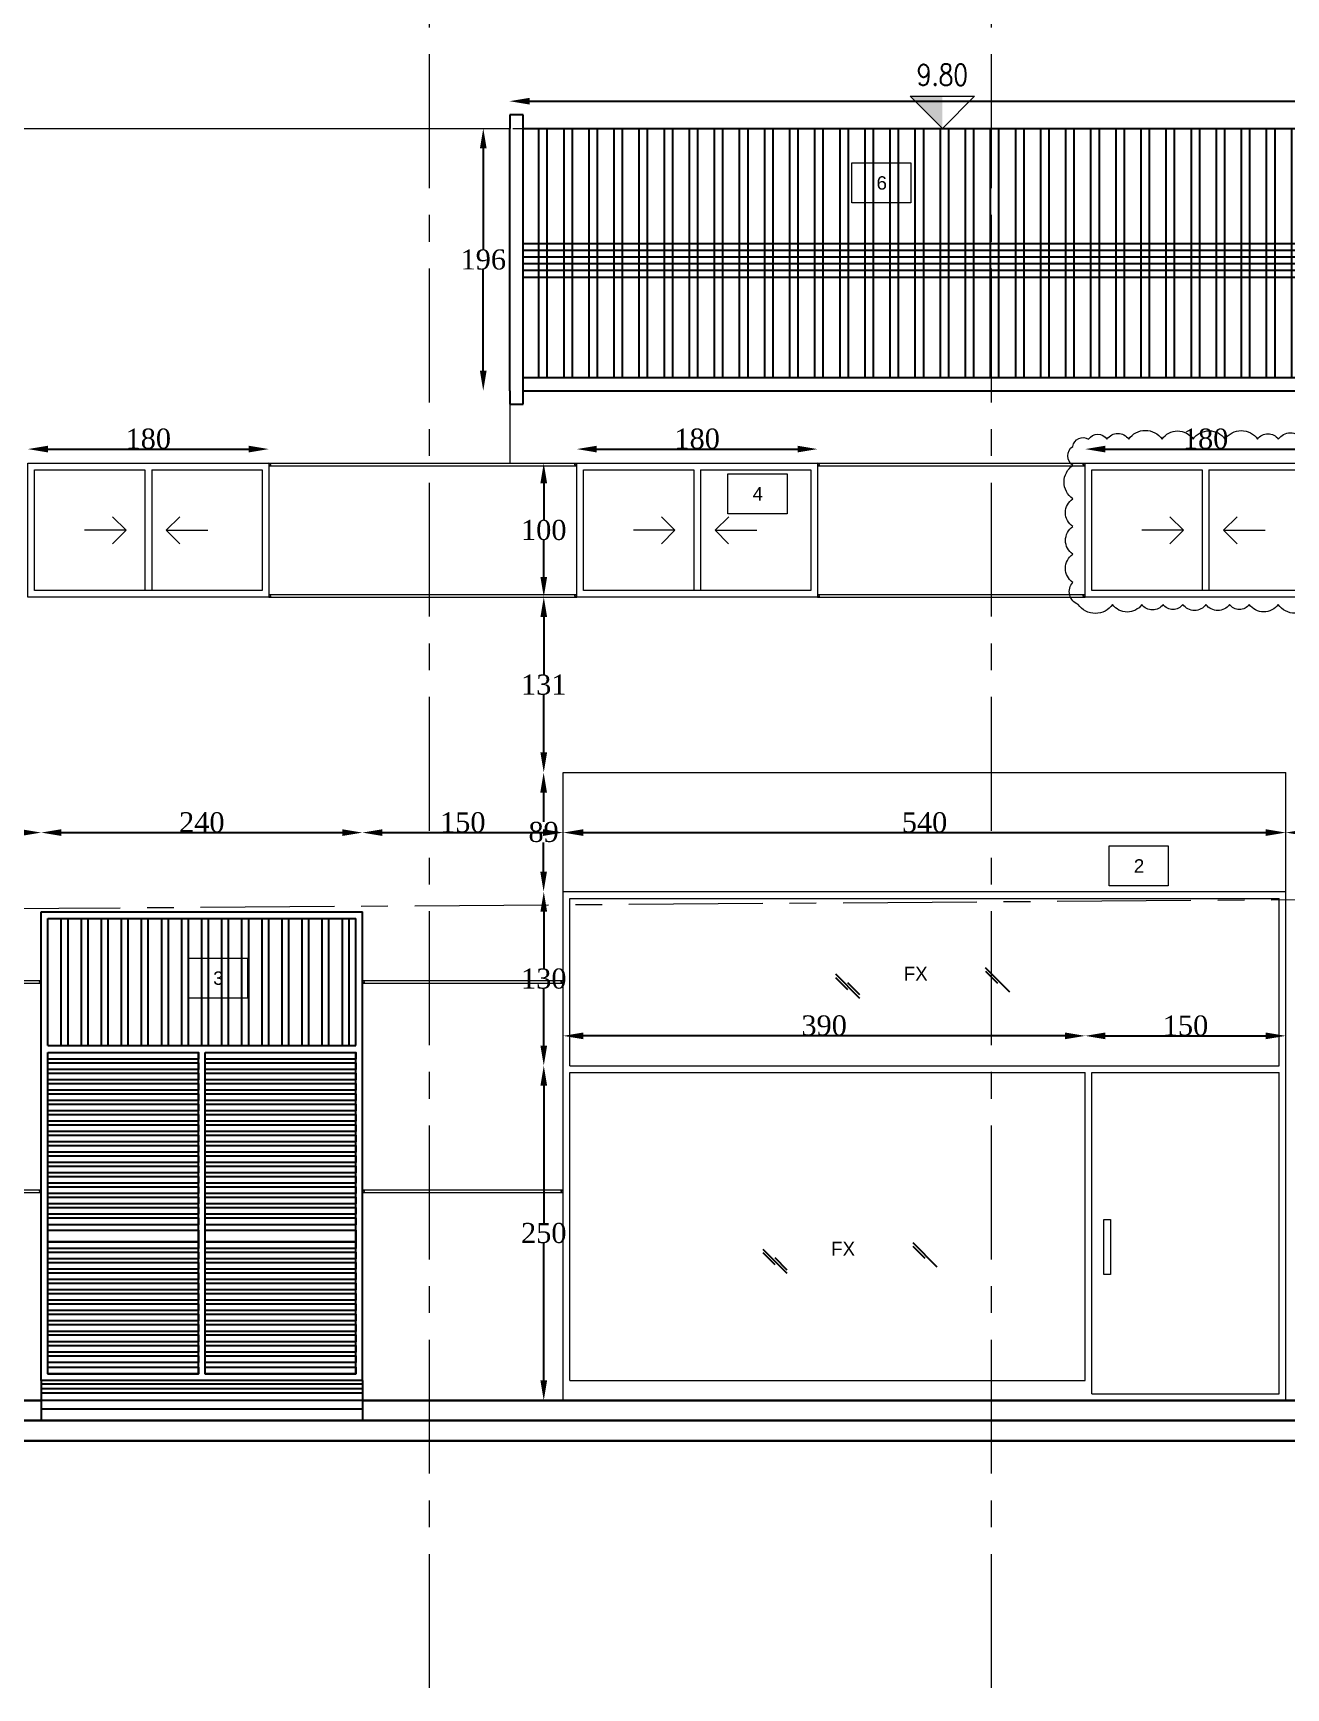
# Model space of a CAD drawing. Header units: millimetres. Extents: x -9083 to 924194, y -232449 to 321637.
# Drawn here: x 7970 to 17331, y 97819 to 110177 of the extents above; entities that cross this region are included whole.
import ezdxf
from ezdxf.enums import TextEntityAlignment as Align

# ---------------------------------------------------------------- set-up
doc = ezdxf.new("R2010")
doc.units = ezdxf.units.MM
doc.header["$LTSCALE"] = 400
doc.header["$MEASUREMENT"] = 0
doc.header["$PDMODE"] = 3
doc.linetypes.add('CENTER', pattern=[2, 1.25, -0.25, 0.25, -0.25])
doc.linetypes.add('CENTERX2', pattern=[4, 2.5, -0.5, 0.5, -0.5])
doc.layers.get('0').update_dxf_attribs({"lineweight": 0, "true_color": 0xff1414})
doc.layers.get('Defpoints').update_dxf_attribs({"color": 8, "lineweight": 5})
doc.layers.add('AXIES', color=7, linetype='CENTER', lineweight=0, true_color=0x949596)
for name, color, linetype in [('DOORS', 1, 'Continuous'), ('ELE', 2, 'Continuous'), ('HACH', 8, 'Continuous')]:
    doc.layers.add(name, color=color, linetype=linetype)
for name, color, linetype, lineweight in [('ELEVATION 00', 7, 'Continuous', 30), ('ELEVATION 01', 4, 'Continuous', 25), ('ELEVATION 02', 3, 'Continuous', 18), ('ELEVATION WINDOW', 5, 'Continuous', 5), ('LEVEL SYMBOL', 8, 'Continuous', 5), ('REVC', 210, 'Continuous', 0), ('ROOMS DIMENSION', 3, 'Continuous', 5), ('TAG ELEVATIONS DETAIL', 8, 'Continuous', 9)]:
    doc.layers.add(name, color=color, linetype=linetype, lineweight=lineweight)
doc.styles.add('ROMAN', font='times.ttf')
doc.styles.add('ROMANS-TITLE', font='ROMANS.shx', dxfattribs={"width": 0.8})
doc.styles.get("Standard").update_dxf_attribs({"font": 'GOTHIC.TTF', "height": 220})
doc.styles.add('WA-GV03-ELEV & SEC.-TYPE A$0$BOLD', font='romantic.ttf')
doc.styles.add('WA-GV03-ELEV & SEC.-TYPE A$0$Standard', font='arial.ttf')
doc.dimstyles.new('ELEV DIM', dxfattribs={"dimtxt": 150, "dimasz": 150, "dimexe": 0.06, "dimexo": 0.06, "dimgap": 0.03, "dimtad": 1, "dimtih": 1, "dimtoh": 1, "dimdec": 0, "dimlfac": 0.1, "dimzin": 13, "dimdsep": 46, "dimtxsty": 'ROMAN', "dimcen": 0.09, "dimdle": 0.06, "dimse1": 1, "dimse2": 1, "dimclrd": 256, "dimclre": 256, "dimclrt": 3, "dimadec": 0, "dimazin": 0, "dimtfac": 1, "dimtdec": 0, "dimtix": 1, "dimtmove": 2, "dimatfit": 3, "dimfxl": 0.06, "dimtolj": 1, "dimtzin": 0, "dimarcsym": 0})

# ---------------------------------------------------------------- blocks, each defined once
blk = doc.blocks.new('rffghffr')
at = {"layer": 'AXIES', "linetype": 'CENTERX2'}
for p, q in [((6085684.3, 695783), (6085684.3, 714330.6)), ((6089882.5, 695783), (6089882.5, 714330.6))]:
    blk.add_line(p, q, dxfattribs=at)
blk = doc.blocks.new('*D319')
at = {"layer": 'Defpoints', "color": 0, "transparency": 16777216}
for p in [(9731, 107070), (7931, 106956), (9731, 106956)]:
    blk.add_point(p, dxfattribs=at)
at = {"layer": 'ROOMS DIMENSION', "lineweight": -2, "transparency": 16777216}
blk.add_line((8081, 107070), (9581, 107070), dxfattribs=at)
at = {"layer": 'ROOMS DIMENSION', "transparency": 16777216}
for points in [[(8081, 107095), (8081, 107045), (7931, 107070)], [(9581, 107095), (9581, 107045), (9731, 107070)]]:
    blk.add_solid(points, dxfattribs=at)
at = {"layer": 'ROOMS DIMENSION', "color": 3, "transparency": 16777216, "insert": (8831, 107147), "char_height": 150, "attachment_point": 5, "style": 'ROMAN'}
blk.add_mtext('\\A1;180', dxfattribs=at)
blk = doc.blocks.new('*D320')
at = {"layer": 'Defpoints', "color": 0, "transparency": 16777216}
for p in [(13832, 107070), (12032, 106956), (13832, 106956)]:
    blk.add_point(p, dxfattribs=at)
at = {"layer": 'ROOMS DIMENSION', "lineweight": -2, "transparency": 16777216}
blk.add_line((12182, 107070), (13682, 107070), dxfattribs=at)
at = {"layer": 'ROOMS DIMENSION', "transparency": 16777216}
for points in [[(12182, 107095), (12182, 107045), (12032, 107070)], [(13682, 107095), (13682, 107045), (13832, 107070)]]:
    blk.add_solid(points, dxfattribs=at)
at = {"layer": 'ROOMS DIMENSION', "color": 3, "transparency": 16777216, "insert": (12932, 107147), "char_height": 150, "attachment_point": 5, "style": 'ROMAN'}
blk.add_mtext('\\A1;180', dxfattribs=at)
blk = doc.blocks.new('*D321')
at = {"layer": 'Defpoints', "color": 0, "transparency": 16777216}
for p in [(17631, 107070), (15831, 106956), (17631, 106956)]:
    blk.add_point(p, dxfattribs=at)
at = {"layer": 'ROOMS DIMENSION', "lineweight": -2, "transparency": 16777216}
blk.add_line((15981, 107070), (17481, 107070), dxfattribs=at)
at = {"layer": 'ROOMS DIMENSION', "transparency": 16777216}
for points in [[(15981, 107095), (15981, 107045), (15831, 107070)], [(17481, 107095), (17481, 107045), (17631, 107070)]]:
    blk.add_solid(points, dxfattribs=at)
at = {"layer": 'ROOMS DIMENSION', "color": 3, "transparency": 16777216, "insert": (16731, 107147), "char_height": 150, "attachment_point": 5, "style": 'ROMAN'}
blk.add_mtext('\\A1;180', dxfattribs=at)
blk = doc.blocks.new('*D328')
at = {"layer": 'Defpoints', "color": 0, "transparency": 16777216}
for p in [(8031, 104206), (6231, 103926), (8031, 103926)]:
    blk.add_point(p, dxfattribs=at)
at = {"layer": 'ROOMS DIMENSION', "lineweight": -2, "transparency": 16777216}
blk.add_line((6381, 104206), (7881, 104206), dxfattribs=at)
at = {"layer": 'ROOMS DIMENSION', "transparency": 16777216}
for points in [[(6381, 104231), (6381, 104181), (6231, 104206)], [(7881, 104231), (7881, 104181), (8031, 104206)]]:
    blk.add_solid(points, dxfattribs=at)
at = {"layer": 'ROOMS DIMENSION', "color": 3, "transparency": 16777216, "insert": (7131, 104282), "char_height": 150, "attachment_point": 5, "style": 'ROMAN'}
blk.add_mtext('\\A1;180', dxfattribs=at)
blk = doc.blocks.new('*D329')
at = {"layer": 'Defpoints', "color": 0, "transparency": 16777216}
for p in [(10431, 104206), (8031, 103926), (10431, 103926)]:
    blk.add_point(p, dxfattribs=at)
at = {"layer": 'ROOMS DIMENSION', "lineweight": -2, "transparency": 16777216}
blk.add_line((8181, 104206), (10281, 104206), dxfattribs=at)
at = {"layer": 'ROOMS DIMENSION', "transparency": 16777216}
for points in [[(8181, 104231), (8181, 104181), (8031, 104206)], [(10281, 104231), (10281, 104181), (10431, 104206)]]:
    blk.add_solid(points, dxfattribs=at)
at = {"layer": 'ROOMS DIMENSION', "color": 3, "transparency": 16777216, "insert": (9231, 104282), "char_height": 150, "attachment_point": 5, "style": 'ROMAN'}
blk.add_mtext('\\A1;240', dxfattribs=at)
blk = doc.blocks.new('*D333')
at = {"layer": 'Defpoints', "color": 0, "transparency": 16777216}
for p in [(11931, 104206), (10431, 103926), (11931, 103765, 0)]:
    blk.add_point(p, dxfattribs=at)
at = {"layer": 'ROOMS DIMENSION', "lineweight": -2, "transparency": 16777216}
blk.add_line((10581, 104206), (11781, 104206), dxfattribs=at)
at = {"layer": 'ROOMS DIMENSION', "transparency": 16777216}
for points in [[(10581, 104231), (10581, 104181), (10431, 104206)], [(11781, 104231), (11781, 104181), (11931, 104206)]]:
    blk.add_solid(points, dxfattribs=at)
at = {"layer": 'ROOMS DIMENSION', "color": 3, "transparency": 16777216, "insert": (11181, 104282), "char_height": 150, "attachment_point": 5, "style": 'ROMAN'}
blk.add_mtext('\\A1;150', dxfattribs=at)
blk = doc.blocks.new('*D334')
at = {"layer": 'Defpoints', "color": 0, "transparency": 16777216}
for p in [(17331, 104206), (11931, 103765, 0), (17331, 103765, 0)]:
    blk.add_point(p, dxfattribs=at)
at = {"layer": 'ROOMS DIMENSION', "lineweight": -2, "transparency": 16777216}
blk.add_line((12081, 104206), (17181, 104206), dxfattribs=at)
at = {"layer": 'ROOMS DIMENSION', "transparency": 16777216}
for points in [[(12081, 104231), (12081, 104181), (11931, 104206)], [(17181, 104231), (17181, 104181), (17331, 104206)]]:
    blk.add_solid(points, dxfattribs=at)
at = {"layer": 'ROOMS DIMENSION', "color": 3, "transparency": 16777216, "insert": (14631, 104282), "char_height": 150, "attachment_point": 5, "style": 'ROMAN'}
blk.add_mtext('\\A1;540', dxfattribs=at)
blk = doc.blocks.new('*D335')
at = {"layer": 'Defpoints', "color": 0, "transparency": 16777216}
for p in [(18131, 104206), (17331, 103765, 0), (18131, 103765)]:
    blk.add_point(p, dxfattribs=at)
at = {"layer": 'ROOMS DIMENSION', "lineweight": -2, "transparency": 16777216}
blk.add_line((17481, 104206), (17981, 104206), dxfattribs=at)
at = {"layer": 'ROOMS DIMENSION', "transparency": 16777216}
for points in [[(17481, 104231), (17481, 104181), (17331, 104206)], [(17981, 104231), (17981, 104181), (18131, 104206)]]:
    blk.add_solid(points, dxfattribs=at)
at = {"layer": 'ROOMS DIMENSION', "color": 3, "transparency": 16777216, "insert": (17731, 104282), "char_height": 150, "attachment_point": 5, "style": 'ROMAN'}
blk.add_mtext('\\A1;80', dxfattribs=at)
blk = doc.blocks.new('*D348')
at = {"layer": 'Defpoints', "color": 0, "transparency": 16777216}
for p in [(17331, 102688), (15831, 102415), (17331, 102415)]:
    blk.add_point(p, dxfattribs=at)
at = {"layer": 'ROOMS DIMENSION', "lineweight": -2, "transparency": 16777216}
blk.add_line((15981, 102688), (17181, 102688), dxfattribs=at)
at = {"layer": 'ROOMS DIMENSION', "transparency": 16777216}
for points in [[(15981, 102713), (15981, 102663), (15831, 102688)], [(17181, 102713), (17181, 102663), (17331, 102688)]]:
    blk.add_solid(points, dxfattribs=at)
at = {"layer": 'ROOMS DIMENSION', "color": 3, "transparency": 16777216, "insert": (16581, 102764), "char_height": 150, "attachment_point": 5, "style": 'ROMAN'}
blk.add_mtext('\\A1;150', dxfattribs=at)
blk = doc.blocks.new('*D349')
at = {"layer": 'Defpoints', "color": 0, "transparency": 16777216}
for p in [(11931, 102688), (11931, 102415), (15831, 102415)]:
    blk.add_point(p, dxfattribs=at)
at = {"layer": 'ROOMS DIMENSION', "lineweight": -2, "transparency": 16777216}
blk.add_line((15681, 102688), (12081, 102688), dxfattribs=at)
at = {"layer": 'ROOMS DIMENSION', "transparency": 16777216}
for points in [[(12081, 102713), (12081, 102663), (11931, 102688)], [(15681, 102713), (15681, 102663), (15831, 102688)]]:
    blk.add_solid(points, dxfattribs=at)
at = {"layer": 'ROOMS DIMENSION', "color": 3, "transparency": 16777216, "insert": (13881, 102765), "char_height": 150, "attachment_point": 5, "style": 'ROMAN'}
blk.add_mtext('\\A1;390', dxfattribs=at)
blk = doc.blocks.new('*D350')
at = {"layer": 'Defpoints', "color": 0, "transparency": 16777216}
for p in [(11786, 102465), (11981, 102465), (11931, 99965)]:
    blk.add_point(p, dxfattribs=at)
at = {"layer": 'ROOMS DIMENSION', "lineweight": -2, "transparency": 16777216}
for p, q in [((11786, 102315), (11786, 101291)), ((11786, 100115), (11786, 101139))]:
    blk.add_line(p, q, dxfattribs=at)
at = {"layer": 'ROOMS DIMENSION', "transparency": 16777216}
for points in [[(11761, 102315), (11811, 102315), (11786, 102465)], [(11761, 100115), (11811, 100115), (11786, 99965)]]:
    blk.add_solid(points, dxfattribs=at)
at = {"layer": 'ROOMS DIMENSION', "color": 3, "transparency": 16777216, "insert": (11786, 101215), "char_height": 150, "attachment_point": 5, "style": 'ROMAN'}
blk.add_mtext('\\A1;250', dxfattribs=at)
blk = doc.blocks.new('*D330')
at = {"layer": 'Defpoints', "color": 0, "transparency": 16777216}
for p in [(11785, 104655), (11981, 104655), (11981, 103765, 0)]:
    blk.add_point(p, dxfattribs=at)
at = {"layer": 'ROOMS DIMENSION', "lineweight": -2, "transparency": 16777216}
for p, q in [((11785, 104505), (11785, 104287)), ((11785, 103915), (11785, 104133))]:
    blk.add_line(p, q, dxfattribs=at)
at = {"layer": 'ROOMS DIMENSION', "transparency": 16777216}
for points in [[(11760, 104505), (11810, 104505), (11785, 104655)], [(11760, 103915), (11810, 103915), (11785, 103765)]]:
    blk.add_solid(points, dxfattribs=at)
at = {"layer": 'ROOMS DIMENSION', "color": 3, "transparency": 16777216, "insert": (11785, 104210), "char_height": 150, "attachment_point": 5, "style": 'ROMAN'}
blk.add_mtext('\\A1;89', dxfattribs=at)
blk = doc.blocks.new('*D351')
at = {"layer": 'Defpoints', "color": 0, "transparency": 16777216}
for p in [(11786, 103765), (11981, 103765, 0), (11981, 102465)]:
    blk.add_point(p, dxfattribs=at)
at = {"layer": 'ROOMS DIMENSION', "lineweight": -2, "transparency": 16777216}
for p, q in [((11786, 103615), (11786, 103191)), ((11786, 102615), (11786, 103039))]:
    blk.add_line(p, q, dxfattribs=at)
at = {"layer": 'ROOMS DIMENSION', "transparency": 16777216}
for points in [[(11761, 103615), (11811, 103615), (11786, 103765)], [(11761, 102615), (11811, 102615), (11786, 102465)]]:
    blk.add_solid(points, dxfattribs=at)
at = {"layer": 'ROOMS DIMENSION', "color": 3, "transparency": 16777216, "insert": (11786, 103115), "char_height": 150, "attachment_point": 5, "style": 'ROMAN'}
blk.add_mtext('\\A1;130', dxfattribs=at)
blk = doc.blocks.new('*D301')
at = {"layer": 'Defpoints', "color": 0, "transparency": 16777216}
for p in [(11981, 104655), (32803, 104655), (32998, 103765)]:
    blk.add_point(p, dxfattribs=at)
at = {"layer": 'ROOMS DIMENSION', "lineweight": -2, "transparency": 16777216}
for p, q in [((32803, 104505), (32803, 104287)), ((32803, 103915), (32803, 104133))]:
    blk.add_line(p, q, dxfattribs=at)
at = {"layer": 'ROOMS DIMENSION', "transparency": 16777216}
for points in [[(32778, 104505), (32828, 104505), (32803, 104655)], [(32778, 103915), (32828, 103915), (32803, 103765)]]:
    blk.add_solid(points, dxfattribs=at)
at = {"layer": 'ROOMS DIMENSION', "color": 3, "transparency": 16777216, "insert": (32803, 104210), "char_height": 150, "attachment_point": 5, "style": 'ROMAN'}
blk.add_mtext('\\A1;89', dxfattribs=at)
blk = doc.blocks.new('*D305')
at = {"layer": 'Defpoints', "color": 0, "transparency": 16777216}
for p in [(11881, 106965), (3384, 105965), (11786, 105965)]:
    blk.add_point(p, dxfattribs=at)
at = {"layer": 'ROOMS DIMENSION', "lineweight": -2, "transparency": 16777216}
for p, q in [((11786, 106815), (11786, 106541)), ((11786, 106115), (11786, 106389))]:
    blk.add_line(p, q, dxfattribs=at)
at = {"layer": 'ROOMS DIMENSION', "transparency": 16777216}
for points in [[(11761, 106815), (11811, 106815), (11786, 106965)], [(11761, 106115), (11811, 106115), (11786, 105965)]]:
    blk.add_solid(points, dxfattribs=at)
at = {"layer": 'ROOMS DIMENSION', "color": 3, "transparency": 16777216, "insert": (11786, 106465), "char_height": 150, "attachment_point": 5, "style": 'ROMAN'}
blk.add_mtext('\\A1;100', dxfattribs=at)
blk = doc.blocks.new('*D306')
at = {"layer": 'Defpoints', "color": 0, "transparency": 16777216}
for p in [(11881, 105965), (11786, 104655), (11931, 104655)]:
    blk.add_point(p, dxfattribs=at)
at = {"layer": 'ROOMS DIMENSION', "lineweight": -2, "transparency": 16777216}
for p, q in [((11786, 105815), (11786, 105386)), ((11786, 104805), (11786, 105234))]:
    blk.add_line(p, q, dxfattribs=at)
at = {"layer": 'ROOMS DIMENSION', "transparency": 16777216}
for points in [[(11761, 105815), (11811, 105815), (11786, 105965)], [(11761, 104805), (11811, 104805), (11786, 104655)]]:
    blk.add_solid(points, dxfattribs=at)
at = {"layer": 'ROOMS DIMENSION', "color": 3, "transparency": 16777216, "insert": (11786, 105310), "char_height": 150, "attachment_point": 5, "style": 'ROMAN'}
blk.add_mtext('\\A1;131', dxfattribs=at)
blk = doc.blocks.new('*D307')
at = {"layer": 'Defpoints', "color": 0, "transparency": 16777216}
for p in [(33698, 106965), (3384, 105965), (33603, 105965)]:
    blk.add_point(p, dxfattribs=at)
at = {"layer": 'ROOMS DIMENSION', "lineweight": -2, "transparency": 16777216}
for p, q in [((33603, 106815), (33603, 106541)), ((33603, 106115), (33603, 106389))]:
    blk.add_line(p, q, dxfattribs=at)
at = {"layer": 'ROOMS DIMENSION', "transparency": 16777216}
for points in [[(33578, 106815), (33628, 106815), (33603, 106965)], [(33578, 106115), (33628, 106115), (33603, 105965)]]:
    blk.add_solid(points, dxfattribs=at)
at = {"layer": 'ROOMS DIMENSION', "color": 3, "transparency": 16777216, "insert": (33603, 106465), "char_height": 150, "attachment_point": 5, "style": 'ROMAN'}
blk.add_mtext('\\A1;100', dxfattribs=at)
blk = doc.blocks.new('WA-GV03-ELEV & SEC.-TYPE A$0$RCSS TG')
blk.add_lwpolyline([(28718, -28969), (29160, -28969), (29160, -29267), (28718, -29267)], close=True)
at = {"style": 'WA-GV03-ELEV & SEC.-TYPE A$0$BOLD'}
blk.add_attdef('CH', text='', height=80, dxfattribs=at).set_placement((28932, -29118), align=Align.MIDDLE)
blk = doc.blocks.new('*D300')
at = {"layer": 'Defpoints', "color": 0, "transparency": 16777216}
for p in [(51381, 109668), (11531, 108915), (51381, 108915)]:
    blk.add_point(p, dxfattribs=at)
at = {"layer": 'ROOMS DIMENSION', "lineweight": -2, "transparency": 16777216}
blk.add_line((11681, 109668), (51231, 109668), dxfattribs=at)
at = {"layer": 'ROOMS DIMENSION', "transparency": 16777216}
for points in [[(11681, 109693), (11681, 109643), (11531, 109668)], [(51231, 109693), (51231, 109643), (51381, 109668)]]:
    blk.add_solid(points, dxfattribs=at)
at = {"layer": 'ROOMS DIMENSION', "color": 3, "transparency": 16777216, "insert": (31456, 109744), "char_height": 150, "attachment_point": 5, "style": 'ROMAN'}
blk.add_mtext('\\A1;3985', dxfattribs=at)
blk = doc.blocks.new('*D331')
at = {"layer": 'Defpoints', "color": 0, "transparency": 16777216}
for p in [(2481, 109465), (11334, 109465), (11631, 107505)]:
    blk.add_point(p, dxfattribs=at)
at = {"layer": 'ROOMS DIMENSION', "lineweight": -2, "transparency": 16777216}
for p, q in [((11334, 109315), (11334, 108562)), ((11334, 107655), (11334, 108408))]:
    blk.add_line(p, q, dxfattribs=at)
at = {"layer": 'ROOMS DIMENSION', "transparency": 16777216}
for points in [[(11309, 109315), (11359, 109315), (11334, 109465)], [(11309, 107655), (11359, 107655), (11334, 107505)]]:
    blk.add_solid(points, dxfattribs=at)
at = {"layer": 'ROOMS DIMENSION', "color": 3, "transparency": 16777216, "insert": (11334, 108485), "char_height": 150, "attachment_point": 5, "style": 'ROMAN'}
blk.add_mtext('\\A1;196', dxfattribs=at)
blk = doc.blocks.new('A-LVL_EL-SEC')
at = {"layer": 'LEVEL SYMBOL', "color": 5, "ltscale": 800}
blk.add_line((-150, 0), (150, 0), dxfattribs=at)
at = {"layer": 'LEVEL SYMBOL'}
blk.add_lwpolyline([(-300, 300), (0, 0), (300, 300), (-300, 300)], dxfattribs=at)
blk.add_solid([(0, 300), (300, 300), (0, 0)], dxfattribs=at)
at = {"layer": 'LEVEL SYMBOL', "color": 1, "ltscale": 800, "style": 'ROMANS-TITLE', "width": 0.8}
blk.add_attdef('FLOOR-LEVEL', text='', height=200, dxfattribs=at).set_placement((0, 580), align=Align.MIDDLE)

msp = doc.modelspace()

# ---------------------------------------------------------------- hatches: boundary and pattern name
at = {"layer": 'ELEVATION 01'}
h = msp.add_hatch(dxfattribs=at)
h.set_pattern_fill('ANSI32', color=256, scale=500, angle=45, style=0)
h.set_pattern_definition([(90, (2187.09, -850.14), (-187.5, 0), []), (90, (2249.59, -787.64), (-187.5, 0), [])])
h.paths.add_polyline_path([(11631.24898, 109465.00308), (11631.24898, 108605.00308), (51281.26178, 108605.00308), (51281.26178, 109465.00308)])
h.paths.add_polyline_path([(51281.26178, 107605.00308), (51281.26178, 108355.00308), (11631.24898, 108355.00308), (11631.24898, 107605.00308)])
h.paths.add_polyline_path([(51281.26178, 108405.00308), (51281.26178, 108455.00308), (11631.24898, 108455.00308), (11631.24898, 108405.00308)])
h.paths.add_polyline_path([(11631.24898, 108405.00308), (11631.24898, 108355.00308), (51281.26178, 108355.00308), (51281.26178, 108405.00308)])
h.paths.add_polyline_path([(51281.26178, 108455.00308), (51281.26178, 108505.00308), (11631.24898, 108505.00308), (11631.24898, 108455.00308)])
h.paths.add_polyline_path([(11631.24898, 108555.00308), (11631.24898, 108505.00308), (51281.26178, 108505.00308), (51281.26178, 108555.00308)])
h.paths.add_polyline_path([(51281.26178, 108555.00308), (51281.26178, 108605.00308), (11631.24898, 108605.00308), (11631.24898, 108555.00308)])

# ---------------------------------------------------------------- linework, layer by layer
at = {"layer": 'AXIES', "linetype": 'CENTERX2', "ltscale": 0.5}
msp.add_line((2755.22164, 109465.00308), (11631.24898, 109465.00308), dxfattribs=at)
at = {"layer": 'AXIES', "linetype": 'CENTERX2'}
for p, q in [((11631.24898, 108555.00308, 0), (18728.01283, 108555.00308, 0.00019)), ((2822.2892, 103605.00308, 0.00007), (18728.01283, 103715.00308, 0.00007))]:
    msp.add_line(p, q, dxfattribs=at)
at = {"layer": 'DOORS', "lineweight": -2}
for p, q in [((8031.2333, 103615.00308), (10431.23331, 103615.00308)), ((8031.2333, 100115.00308), (8031.2333, 103615.00308)), ((8081.2333, 103565.00308), (10381.23331, 103565.00308)), ((8081.2333, 102615.00308), (8081.2333, 103565.00308)), ((8181.2333, 102615.00308), (8181.2333, 103565.00308)), ((8231.2333, 102615.00308), (8231.2333, 103565.00308)), ((8331.2333, 102615.00308), (8331.2333, 103565.00308)), ((8381.2333, 102615.00308), (8381.2333, 103565.00308)), ((8481.2333, 102615.00308), (8481.2333, 103565.00308)), ((8531.2333, 102615.00308), (8531.2333, 103565.00308)), ((8631.2333, 102615.00308), (8631.2333, 103565.00308)), ((8681.2333, 102615.00308), (8681.2333, 103565.00308)), ((8781.2333, 102615.00308), (8781.2333, 103565.00308)), ((8831.2333, 102615.00308), (8831.2333, 103565.00308)), ((8931.2333, 102615.00308), (8931.2333, 103565.00308)), ((8981.2333, 102615.00308), (8981.2333, 103565.00308)), ((9081.2333, 102615.00308), (9081.2333, 103565.00308)), ((9131.2333, 102615.00308), (9131.2333, 103565.00308)), ((9231.2333, 102615.00308), (9231.2333, 103565.00308)), ((9281.2333, 102615.00308), (9281.2333, 103565.00308)), ((9381.2333, 102615.00308), (9381.2333, 103565.00308)), ((9431.2333, 102615.00308), (9431.2333, 103565.00308)), ((9531.2333, 102615.00308), (9531.2333, 103565.00308)), ((9581.2333, 102615.00308), (9581.2333, 103565.00308)), ((9681.2333, 102615.00308), (9681.2333, 103565.00308)), ((9731.2333, 102615.00308), (9731.2333, 103565.00308)), ((9831.2333, 102615.00308), (9831.2333, 103565.00308)), ((9881.2333, 102615.00308), (9881.2333, 103565.00308)), ((9981.2333, 102615.00308), (9981.2333, 103565.00308)), ((10031.2333, 102615.00308), (10031.2333, 103565.00308)), ((10131.2333, 102615.00308), (10131.2333, 103565.00308)), ((10181.2333, 102615.00308), (10181.2333, 103565.00308)), ((10281.2333, 102615.00308), (10281.2333, 103565.00308)), ((10331.2333, 102615.00308), (10331.2333, 103565.00308)), ((10381.23331, 102615.00308), (10381.23331, 103565.00308)), ((10431.23331, 100115.00308), (10431.23331, 103615.00308)), ((8081.2333, 102615.00308), (10381.23331, 102615.00308)), ((8081.2333, 102565.00308), (9206.2333, 102565.00308)), ((8081.2333, 100165.00308), (8081.2333, 102565.00308)), ((9206.2333, 100165.00308), (9206.2333, 102565.00308)), ((9256.2333, 102565.00308), (10381.23331, 102565.00308)), ((9256.2333, 100165.00308), (9256.2333, 102565.00308)), ((10381.23331, 100165.00308), (10381.23331, 102565.00308)), ((8081.2333, 100165.00308), (9206.2333, 100165.00308)), ((9256.2333, 100165.00308), (10381.23331, 100165.00308))]:
    msp.add_line(p, q, dxfattribs=at)
for points in [[(8081.2333, 102565.00308), (9206.2333, 102565.00308), (9206.2333, 102515.00308), (8081.2333, 102515.00308)], [(8081.2333, 102487.6968), (9206.2333, 102487.6968), (9206.2333, 102437.6968), (8081.2333, 102437.6968)], [(9256.2333, 102565.00308), (10381.23331, 102565.00308), (10381.23331, 102515.00308), (9256.2333, 102515.00308)], [(9256.2333, 102487.6968), (10381.23331, 102487.6968), (10381.23331, 102437.6968), (9256.2333, 102437.6968)], [(8081.2333, 102410.39052), (9206.2333, 102410.39052), (9206.2333, 102360.39052), (8081.2333, 102360.39052)], [(8081.2333, 102333.08424), (9206.2333, 102333.08424), (9206.2333, 102283.08424), (8081.2333, 102283.08424)], [(9256.2333, 102410.39052), (10381.23331, 102410.39052), (10381.23331, 102360.39052), (9256.2333, 102360.39052)], [(9256.2333, 102333.08424), (10381.23331, 102333.08424), (10381.23331, 102283.08424), (9256.2333, 102283.08424)], [(8081.2333, 102255.77796), (9206.2333, 102255.77796), (9206.2333, 102205.77796), (8081.2333, 102205.77796)], [(9256.2333, 102255.77796), (10381.23331, 102255.77796), (10381.23331, 102205.77796), (9256.2333, 102205.77796)], [(8081.2333, 102178.47168), (9206.2333, 102178.47168), (9206.2333, 102128.47168), (8081.2333, 102128.47168)], [(8081.2333, 102101.1654), (9206.2333, 102101.1654), (9206.2333, 102051.1654), (8081.2333, 102051.1654)], [(9256.2333, 102178.47168), (10381.23331, 102178.47168), (10381.23331, 102128.47168), (9256.2333, 102128.47168)], [(9256.2333, 102101.1654), (10381.23331, 102101.1654), (10381.23331, 102051.1654), (9256.2333, 102051.1654)], [(8081.2333, 102023.85912), (9206.2333, 102023.85912), (9206.2333, 101973.85912), (8081.2333, 101973.85912)], [(9256.2333, 102023.85912), (10381.23331, 102023.85912), (10381.23331, 101973.85912), (9256.2333, 101973.85912)], [(8081.2333, 101946.55284), (9206.2333, 101946.55284), (9206.2333, 101896.55284), (8081.2333, 101896.55284)], [(8081.2333, 101869.24656), (9206.2333, 101869.24656), (9206.2333, 101819.24656), (8081.2333, 101819.24656)], [(9256.2333, 101946.55284), (10381.23331, 101946.55284), (10381.23331, 101896.55284), (9256.2333, 101896.55284)], [(9256.2333, 101869.24656), (10381.23331, 101869.24656), (10381.23331, 101819.24656), (9256.2333, 101819.24656)], [(8081.2333, 101791.94028), (9206.2333, 101791.94028), (9206.2333, 101741.94028), (8081.2333, 101741.94028)], [(8081.2333, 101714.634), (9206.2333, 101714.634), (9206.2333, 101664.634), (8081.2333, 101664.634)], [(9256.2333, 101791.94028), (10381.23331, 101791.94028), (10381.23331, 101741.94028), (9256.2333, 101741.94028)], [(9256.2333, 101714.634), (10381.23331, 101714.634), (10381.23331, 101664.634), (9256.2333, 101664.634)], [(8081.2333, 101637.32772), (9206.2333, 101637.32772), (9206.2333, 101587.32772), (8081.2333, 101587.32772)], [(9256.2333, 101637.32772), (10381.23331, 101637.32772), (10381.23331, 101587.32772), (9256.2333, 101587.32772)], [(8081.2333, 101560.02144), (9206.2333, 101560.02144), (9206.2333, 101510.02144), (8081.2333, 101510.02144)], [(8081.2333, 101482.71516), (9206.2333, 101482.71516), (9206.2333, 101432.71516), (8081.2333, 101432.71516)], [(9256.2333, 101560.02144), (10381.23331, 101560.02144), (10381.23331, 101510.02144), (9256.2333, 101510.02144)], [(9256.2333, 101482.71516), (10381.23331, 101482.71516), (10381.23331, 101432.71516), (9256.2333, 101432.71516)], [(8081.2333, 101405.40888), (9206.2333, 101405.40888), (9206.2333, 101355.40888), (8081.2333, 101355.40888)], [(9256.2333, 101405.40888), (10381.23331, 101405.40888), (10381.23331, 101355.40888), (9256.2333, 101355.40888)], [(8081.2333, 101328.1026), (9206.2333, 101328.1026), (9206.2333, 101278.1026), (8081.2333, 101278.1026)], [(8081.2333, 101237.09215), (9206.2333, 101237.09215), (9206.2333, 101149.99926), (8081.2333, 101149.99926)], [(9256.2333, 101328.1026), (10381.23331, 101328.1026), (10381.23331, 101278.1026), (9256.2333, 101278.1026)], [(9256.2333, 101237.09215), (10381.23331, 101237.09215), (10381.23331, 101149.99926), (9256.2333, 101149.99926)], [(8081.2333, 101149.99926), (9206.2333, 101149.99926), (9206.2333, 101099.99926), (8081.2333, 101099.99926)], [(9256.2333, 101149.99926), (10381.23331, 101149.99926), (10381.23331, 101099.99926), (9256.2333, 101099.99926)], [(8081.2333, 101072.69298), (9206.2333, 101072.69298), (9206.2333, 101022.69298), (8081.2333, 101022.69298)], [(8081.2333, 100995.3867), (9206.2333, 100995.3867), (9206.2333, 100945.3867), (8081.2333, 100945.3867)], [(9256.2333, 101072.69298), (10381.23331, 101072.69298), (10381.23331, 101022.69298), (9256.2333, 101022.69298)], [(9256.2333, 100995.3867), (10381.23331, 100995.3867), (10381.23331, 100945.3867), (9256.2333, 100945.3867)], [(8081.2333, 100918.08042), (9206.2333, 100918.08042), (9206.2333, 100868.08042), (8081.2333, 100868.08042)], [(8081.2333, 100840.77414), (9206.2333, 100840.77414), (9206.2333, 100790.77414), (8081.2333, 100790.77414)], [(9256.2333, 100918.08042), (10381.23331, 100918.08042), (10381.23331, 100868.08042), (9256.2333, 100868.08042)], [(9256.2333, 100840.77414), (10381.23331, 100840.77414), (10381.23331, 100790.77414), (9256.2333, 100790.77414)], [(8081.2333, 100763.46786), (9206.2333, 100763.46786), (9206.2333, 100713.46786), (8081.2333, 100713.46786)], [(9256.2333, 100763.46786), (10381.23331, 100763.46786), (10381.23331, 100713.46786), (9256.2333, 100713.46786)], [(8081.2333, 100686.16158), (9206.2333, 100686.16158), (9206.2333, 100636.16158), (8081.2333, 100636.16158)], [(8081.2333, 100608.8553), (9206.2333, 100608.8553), (9206.2333, 100558.8553), (8081.2333, 100558.8553)], [(9256.2333, 100686.16158), (10381.23331, 100686.16158), (10381.23331, 100636.16158), (9256.2333, 100636.16158)], [(9256.2333, 100608.8553), (10381.23331, 100608.8553), (10381.23331, 100558.8553), (9256.2333, 100558.8553)], [(8081.2333, 100531.54902), (9206.2333, 100531.54902), (9206.2333, 100481.54902), (8081.2333, 100481.54902)], [(9256.2333, 100531.54902), (10381.23331, 100531.54902), (10381.23331, 100481.54902), (9256.2333, 100481.54902)], [(8081.2333, 100454.24274), (9206.2333, 100454.24274), (9206.2333, 100404.24274), (8081.2333, 100404.24274)], [(8081.2333, 100376.93646), (9206.2333, 100376.93646), (9206.2333, 100326.93646), (8081.2333, 100326.93646)], [(9256.2333, 100454.24274), (10381.23331, 100454.24274), (10381.23331, 100404.24274), (9256.2333, 100404.24274)], [(9256.2333, 100376.93646), (10381.23331, 100376.93646), (10381.23331, 100326.93646), (9256.2333, 100326.93646)], [(8081.2333, 100299.63018), (9206.2333, 100299.63018), (9206.2333, 100249.63018), (8081.2333, 100249.63018)], [(9256.2333, 100299.63018), (10381.23331, 100299.63018), (10381.23331, 100249.63018), (9256.2333, 100249.63018)], [(8081.2333, 100215.00308), (9206.2333, 100215.00308), (9206.2333, 100165.00308), (8081.2333, 100165.00308)], [(9256.2333, 100215.00308), (10381.23331, 100215.00308), (10381.23331, 100165.00308), (9256.2333, 100165.00308)]]:
    msp.add_lwpolyline(points, close=True, dxfattribs=at)
at = {"layer": 'ELE', "color": 3}
for p, q in [((8031.2333, 100115.00308, 0), (8031.2177, 99819.63359, 0)), ((10431.23331, 100114.99779, 0), (8031.2333, 100114.99779, 0)), ((10431.23331, 100114.99779, 0), (10431.23331, 99819.63359))]:
    msp.add_line(p, q, dxfattribs=at)
at = {"layer": 'ELE', "color": 8}
for p, q in [((10431.23331, 100088.21492, 0), (8031.2333, 100088.21492, 0)), ((10431.23331, 100053.05506, 0), (8031.2333, 100053.05506, 0)), ((10431.23331, 100019.61937, 0), (8031.2333, 100019.61937, 0)), ((10431.23331, 99965.00308, 0), (8031.2333, 99965.00308, 0)), ((10431.23331, 99899.24253, 0), (8031.2333, 99899.24253, 0))]:
    msp.add_line(p, q, dxfattribs=at)
at = {"layer": 'ELEVATION 00'}
for p, q in [((6231.2333, 99965.00308), (8031.22538, 99965.00308)), ((10431.23331, 99965.00308), (50931.26178, 99965.00308)), ((1372.59041, 99815.00308), (52223.85168, 99815.00308)), ((708.58114, 99665.00308), (52435.22217, 99665.00308))]:
    msp.add_line(p, q, dxfattribs=at)
at = {"layer": 'ELEVATION 01'}
for p, q in [((11631.24898, 109565.00308), (11531.24898, 109565.00308)), ((11531.24898, 109565.00308), (11531.24898, 109465.00308)), ((11631.24898, 109465.00308), (11631.24898, 109565.00308)), ((11531.24898, 107505.00308), (11531.24898, 109465.00308)), ((11631.24898, 109465.00308), (51281.26178, 109465.00308)), ((11631.24898, 107505.00308), (11631.24898, 109465.00308)), ((11631.24898, 108605.00308), (51281.26178, 108605.00308)), ((11631.24898, 108555.00308), (51281.26178, 108555.00308)), ((11631.24898, 108505.00308), (51281.26178, 108505.00308)), ((11631.24898, 108455.00308), (51281.26178, 108455.00308)), ((11631.24898, 108405.00308), (51281.26178, 108405.00308)), ((11631.24898, 108355.00308), (51281.26178, 108355.00308)), ((11631.24898, 107605.00308), (51281.26178, 107605.00308)), ((11531.24898, 107505.00308), (11531.24898, 107405.00308)), ((11531.24898, 107405.00308), (11631.24898, 107405.00308)), ((11631.24898, 107505.00308), (51281.26178, 107505.00308)), ((11631.24898, 107505.00308), (51281.26178, 107505.00308)), ((11631.24898, 107405.00308), (11631.24898, 107505.00308))]:
    msp.add_line(p, q, dxfattribs=at)
at = {"layer": 'ELEVATION 02'}
for p, q in [((2831.26178, 109465.00308), (11531.24898, 109465.00308)), ((11531.24898, 107405.00308), (11531.24898, 106965.00308)), ((9731.30057, 106965.00308), (12032.16111, 106965.00308)), ((9731.30057, 106945.00308), (12032.16111, 106945.00308)), ((9748.04186, 106955.00308), (9731.31481, 106965.00308)), ((9731.31481, 106945.00308), (9748.04186, 106955.00308)), ((12015.43406, 106955.00308), (12032.16111, 106965.00308)), ((12032.16111, 106945.00308), (12015.43406, 106955.00308)), ((13832.16111, 106965.00308), (15831.26178, 106965.00308)), ((13832.16111, 106945.00308), (15831.26178, 106945.00308)), ((13848.90239, 106955.00308), (13832.17534, 106965.00308)), ((13832.17534, 106945.00308), (13848.90239, 106955.00308)), ((15814.53473, 106955.00308), (15831.26178, 106965.00308)), ((15831.26178, 106945.00308), (15814.53473, 106955.00308)), ((9731.30057, 105985.00308), (12032.17534, 105985.00308)), ((9748.02762, 105975.00308), (9731.30057, 105985.00308)), ((9731.30057, 105965.00308), (9748.02762, 105975.00308)), ((9731.30057, 105965.00308), (12032.17534, 105965.00308)), ((12015.44829, 105975.00308), (12032.17534, 105985.00308)), ((12032.17534, 105965.00308), (12015.44829, 105975.00308)), ((13832.16111, 105985.00308), (15831.27602, 105985.00308)), ((13848.88816, 105975.00308), (13832.16111, 105985.00308)), ((13832.16111, 105965.00308), (13848.88816, 105975.00308)), ((13832.16111, 105965.00308), (15831.27602, 105965.00308)), ((15814.54897, 105975.00308), (15831.27602, 105985.00308)), ((15831.27602, 105965.00308), (15814.54897, 105975.00308)), ((11931.26178, 104655.00308), (17331.26178, 104655.00308)), ((11931.26178, 99965.00308), (11931.26178, 104655.00308)), ((17331.26178, 99965.00308), (17331.26178, 104655.00308)), ((11930.96754, 103765.00308, 0.00007), (17330.96754, 103765.00308, 0.00007)), ((6231.2333, 103101.00308), (8031.2333, 103101.00308)), ((6231.2333, 103081.00308), (8031.2333, 103081.00308)), ((8014.50625, 103091.00308), (8031.2333, 103101.00308)), ((8031.2333, 103081.00308), (8014.50625, 103091.00308)), ((10431.23331, 103101.00308), (11931.26178, 103101.00308)), ((10447.96035, 103091.00308), (10431.23331, 103101.00308)), ((10431.23331, 103081.00308), (10447.96035, 103091.00308)), ((10431.23331, 103081.00308), (11931.26178, 103081.00308)), ((11914.53473, 103091.00308), (11931.26178, 103101.00308)), ((11931.26178, 103081.00308), (11914.53473, 103091.00308)), ((6231.2333, 101538.00308), (8031.2333, 101538.00308)), ((6231.2333, 101518.00308), (8031.2333, 101518.00308)), ((8014.50625, 101528.00308), (8031.2333, 101538.00308)), ((8031.2333, 101518.00308), (8014.50625, 101528.00308)), ((10431.23331, 101538.00308), (11931.26178, 101538.00308)), ((10447.96035, 101528.00308), (10431.23331, 101538.00308)), ((10431.23331, 101518.00308), (10447.96035, 101528.00308)), ((10431.23331, 101518.00308), (11931.26178, 101518.00308)), ((11914.53473, 101528.00308), (11931.26178, 101538.00308)), ((11931.26178, 101518.00308), (11914.53473, 101528.00308))]:
    msp.add_line(p, q, dxfattribs=at)
at = {"layer": 'ELEVATION WINDOW'}
for p, q in [((8806.30057, 106915.00308), (8806.30057, 106015.00308)), ((8856.30057, 106915.00308), (8856.30057, 106015.00308)), ((12907.16111, 106915.00308), (12907.16111, 106015.00308)), ((12957.16111, 106915.00308), (12957.16111, 106015.00308)), ((16706.26178, 106915.00308), (16706.26178, 106015.00308)), ((16756.26178, 106915.00308), (16756.26178, 106015.00308)), ((8564.06357, 106564.62209, 0.0001), (8665.40657, 106463.27909, 0.0001)), ((9066.81431, 106564.62209, 0.0001), (8965.47131, 106463.27909, 0.0001)), ((12664.92411, 106564.62209, 0.0001), (12766.26711, 106463.27909, 0.0001)), ((13167.67485, 106564.62209, 0.0001), (13066.33184, 106463.27909, 0.0001)), ((16464.02478, 106564.62209, 0.0001), (16565.36778, 106463.27909, 0.0001)), ((16966.77552, 106564.62209, 0.0001), (16865.43252, 106463.27909, 0.0001)), ((8665.40657, 106463.27909, 0.0001), (8354.64257, 106463.27909, 0.0001)), ((8665.40657, 106463.27909, 0.0001), (8564.2253, 106362.09781, 0.0001)), ((8965.47131, 106463.27909, 0.0001), (9066.65258, 106362.09781, 0.0001)), ((8965.47131, 106463.27909, 0.0001), (9276.23531, 106463.27909, 0.0001)), ((12766.26711, 106463.27909, 0.0001), (12455.5031, 106463.27909, 0.0001)), ((12766.26711, 106463.27909, 0.0001), (12665.08583, 106362.09781, 0.0001)), ((13066.33184, 106463.27909, 0.0001), (13167.51312, 106362.09781, 0.0001)), ((13066.33184, 106463.27909, 0.0001), (13377.09585, 106463.27909, 0.0001)), ((16565.36778, 106463.27909, 0.0001), (16254.60378, 106463.27909, 0.0001)), ((16565.36778, 106463.27909, 0.0001), (16464.18651, 106362.09781, 0.0001)), ((16865.43252, 106463.27909, 0.0001), (16966.61379, 106362.09781, 0.0001)), ((16865.43252, 106463.27909, 0.0001), (17176.19652, 106463.27909, 0.0001)), ((11980.96754, 103715.00308, 0.00007), (17280.96754, 103715.00308, 0.00007)), ((11981.26178, 102465.00308), (11980.96754, 103715.00308, 0.00007)), ((17281.26178, 102465.00308), (17280.96754, 103715.00308, 0.00007)), ((11981.26178, 102465.00308), (17281.26178, 102465.00308)), ((11981.26178, 102415.00308), (15831.26178, 102415.00308)), ((11981.26178, 100115.00308), (11981.26178, 102415.00308)), ((15831.26178, 100115.00308), (15831.26178, 102415.00308)), ((15881.26178, 102415.00308), (17281.26178, 102415.00308)), ((15881.26178, 100015.00308), (15881.26178, 102415.00308)), ((17281.26178, 100015.00308), (17281.26178, 102415.00308)), ((11981.26178, 100115.00308), (15831.26178, 100115.00308)), ((15881.26178, 100015.00308), (17281.26178, 100015.00308))]:
    msp.add_line(p, q, dxfattribs=at)
for points in [[(7931.30057, 106965.00308), (9731.30057, 106965.00308), (9731.30057, 105965.00308), (7931.30057, 105965.00308)], [(12032.16111, 106965.00308), (13832.16111, 106965.00308), (13832.16111, 105965.00308), (12032.16111, 105965.00308)], [(15831.26178, 106965.00308), (17631.26178, 106965.00308), (17631.26178, 105965.00308), (15831.26178, 105965.00308)], [(15970.03697, 101316.04488), (16019.50618, 101316.04488), (16019.50618, 100906.40551), (15970.03697, 100906.40551)]]:
    msp.add_lwpolyline(points, close=True, dxfattribs=at)
for points in [[(8856.30057, 106915.00308), (9681.30057, 106915.00308), (9681.30057, 106015.00308), (7981.30057, 106015.00308), (7981.30057, 106915.00308), (8806.30057, 106915.00308)], [(12957.16111, 106915.00308), (13782.16111, 106915.00308), (13782.16111, 106015.00308), (12082.16111, 106015.00308), (12082.16111, 106915.00308), (12907.16111, 106915.00308)], [(16756.26178, 106915.00308), (17581.26178, 106915.00308), (17581.26178, 106015.00308), (15881.26178, 106015.00308), (15881.26178, 106915.00308), (16706.26178, 106915.00308)]]:
    msp.add_lwpolyline(points, dxfattribs=at)
at = {"layer": 'HACH'}
for p, q in [((15267.39356, 103015.59989), (15087.39356, 103195.59989)), ((14147.97534, 102967.65666), (13967.97534, 103147.65666)), ((14058.42761, 103031.74854), (13968.42761, 103121.74854)), ((14147.52307, 102993.56478), (14057.52307, 103083.56478)), ((15177.84583, 103079.69178), (15087.84583, 103169.69178)), ((13605.45298, 100913.50508, 0.00019), (13425.45298, 101093.50508, 0.00019)), ((14724.8712, 100961.44831, 0.00019), (14544.8712, 101141.44831, 0.00019)), ((14635.32347, 101025.5402, 0.00019), (14545.32347, 101115.5402, 0.00019)), ((13515.90525, 100977.59696, 0.00019), (13425.90525, 101067.59696, 0.00019)), ((13605.0007, 100939.4132, 0.00019), (13515.0007, 101029.4132, 0.00019))]:
    msp.add_line(p, q, dxfattribs=at)
at = {"layer": 'REVC'}
msp.add_lwpolyline([(17526.95532, 105909.80646, -0.52056705), (17273.72086, 105909.80646, -0.52056705), (17057.71899, 105909.80646, -0.52056705), (16910.17624, 105909.80646, -0.52056705), (16734.04782, 105909.80646, -0.52056705), (16561.5572, 105909.80646, -0.52056705), (16413.11924, 105909.80646, -0.52056705), (16255.13102, 105909.80646, -0.52056705), (16035.44252, 105909.80646, -0.52056705), (15779.53464, 105909.80646, -0.52056705), (15738.25876, 106074.71363, -0.52056705), (15738.25876, 106284.7298, -0.52056705), (15738.25876, 106491.58426, -0.52056705), (15738.25876, 106699.26475, -0.52056705), (15738.25876, 106948.09233, -0.52056705), (15738.25876, 107089.66566, -0.52056705), (15856.71022, 107144.75058, -0.52056705), (15994.02317, 107144.75058, -0.52056705), (16156.79262, 107144.75058, -0.52056705), (16405.53882, 107144.75058, -0.52056705), (16637.92303, 107144.75058, -0.52056705), (16875.61746, 107144.75058, -0.52056705), (17119.28131, 107144.75058, -0.52056705), (17274.32754, 107144.75058, -0.52056705), (17455.68887, 107144.75058, -0.52056705)], format="xyb", dxfattribs=at)

# ---------------------------------------------------------------- block references
at = {"layer": 'AXIES'}
msp.add_blockref('rffghffr', (-6074751.25257, -597964.26251), dxfattribs=at)
at = {"layer": 'LEVEL SYMBOL', "ltscale": 800}
ref = msp.add_blockref('A-LVL_EL-SEC', (14764.15395, 109465.00308), dxfattribs=dict(at, xscale=-0.8, yscale=0.8, zscale=0.8))
ref.add_attrib('FLOOR-LEVEL', '9.80', dxfattribs={"color": 1, "ltscale": 800, "height": 160, "style": 'ROMANS-TITLE', "width": 0.8}).set_placement((14764.15395, 109865.00308), align=Align.MIDDLE)
at = {"layer": 'TAG ELEVATIONS DETAIL'}
ref = msp.add_blockref('WA-GV03-ELEV & SEC.-TYPE A$0$RCSS TG', (-14630.20183, 138175.81182), dxfattribs=at)
ref.add_attrib('CH', '6', dxfattribs={"layer": '0', "color": 1, "height": 100, "style": 'WA-GV03-ELEV & SEC.-TYPE A$0$Standard'}).set_placement((14311.43613, 109057.60273), align=Align.MIDDLE)
ref = msp.add_blockref('WA-GV03-ELEV & SEC.-TYPE A$0$RCSS TG', (-15556.21819, 135854.22399), dxfattribs=at)
ref.add_attrib('CH', '4', dxfattribs={"layer": '0', "color": 1, "height": 100, "style": 'WA-GV03-ELEV & SEC.-TYPE A$0$Standard'}).set_placement((13385.41977, 106736.0149), align=Align.MIDDLE)
ref = msp.add_blockref('WA-GV03-ELEV & SEC.-TYPE A$0$RCSS TG', (-12707.80731, 133076.04391), dxfattribs=at)
ref.add_attrib('CH', '2', dxfattribs={"layer": '0', "color": 1, "height": 100, "style": 'WA-GV03-ELEV & SEC.-TYPE A$0$Standard'}).set_placement((16233.83064, 103957.83482), align=Align.MIDDLE)
ref = msp.add_blockref('WA-GV03-ELEV & SEC.-TYPE A$0$RCSS TG', (-19586.91293, 132237.56603, 0.00141), dxfattribs=at)
ref.add_attrib('CH', '3', dxfattribs={"layer": '0', "color": 1, "height": 100, "style": 'WA-GV03-ELEV & SEC.-TYPE A$0$Standard'}).set_placement((9354.72502, 103119.35694, 0.00141), align=Align.MIDDLE)

# ---------------------------------------------------------------- texts
at = {"layer": 'ELEVATION WINDOW'}
for p in [(14475.24829, 103099.77442, 388.60871), (13932.72592, 101045.62284, 388.60891)]:
    msp.add_text('FX', height=105, dxfattribs=at).set_placement(p)

# ---------------------------------------------------------------- dimensions: what is measured, and where the dimension line sits
at = {"layer": 'ROOMS DIMENSION'}
for base, p1, p2, picture, middle in [((51381.26178, 109667.67227), (11531.24898, 108914.75924), (51381.26178, 108914.75924), '*D300', (31456.25538, 109744.21633)), ((9731.30057, 107070.25781), (7931.30057, 106956.37894), (9731.30057, 106956.38746), '*D319', (8831.30057, 107146.58557)), ((13832.16111, 107070.22781), (12031.89111, 106955.92704), (13832.16111, 106956.38746), '*D320', (12932.02611, 107146.55557)), ((17631.26178, 107070.22781), (15830.99178, 106955.92704), (17631.26178, 106956.38746), '*D321', (16731.12678, 107146.55557)), ((8031.2333, 104205.81745), (6231.2333, 103925.613), (8031.2333, 103925.613), '*D328', (7131.2333, 104282.14521)), ((10431.23331, 104205.81745), (8031.2333, 103925.613), (10431.23331, 103925.613), '*D329', (9231.2333, 104282.14521)), ((11930.96754, 104205.81745), (10431.23331, 103925.613), (11930.96754, 103765.00308, 0.00007), '*D333', (11181.10042, 104282.14521)), ((17330.96754, 104205.81745), (11930.96754, 103765.00308, 0.00007), (17330.96754, 103765.00308, 0.00007), '*D334', (14630.96754, 104282.14521)), ((18131.26178, 104205.81745), (17330.96754, 103765.00308, 0.00007), (18131.26178, 103765.00308), '*D335', (17731.11466, 104282.14521)), ((11931.26178, 102688.06988), (15831.26178, 102415.00308), (11931.26178, 102415.00308), '*D349', (13881.26178, 102764.61394)), ((17331.26178, 102687.68988), (15831.26178, 102415.00308), (17331.26178, 102415.00308), '*D348', (16581.26178, 102764.01765))]:
    dim = msp.add_linear_dim(base=base, p1=p1, p2=p2, dimstyle='ELEV DIM', dxfattribs=at)
    dim.commit()
    dim.dimension.update_dxf_attribs({"geometry": picture, "text_midpoint": middle})
for base, p1, p2, picture, middle in [((11334.4403, 109465.00308), (11631.24898, 107505.00308), (2481.26178, 109465.00308), '*D331', (11334.4403, 108485.00308)), ((11785.80783, 105965.00308), (11880.82455, 106965.00308), (3384.19189, 105965.00308), '*D305', (11785.80783, 106465.00308)), ((33603.03743, 105965.00308), (33698.05416, 106965.00308), (3384.19189, 105965.00308), '*D307', (33603.03743, 106465.00308)), ((11785.83783, 104655.00308), (11880.76205, 105965.00308), (11931.26178, 104655.00308), '*D306', (11785.83783, 105310.00308)), ((11785.36359, 104655.00308), (11980.90504, 103765.00308, 0.00007), (11981.19928, 104655.00308), '*D330', (11785.36359, 104210.00308)), ((32802.88743, 104655.00308), (32998.42889, 103765.00308), (11981.19928, 104655.00308), '*D301', (32802.88743, 104210.00308)), ((11785.68783, 103765.00308), (11981.26178, 102465.00308), (11981.26178, 103765.00308, 0.00007), '*D351', (11785.68783, 103115.00308)), ((11785.86783, 102465.00308), (11931.26178, 99965.00308), (11981.26178, 102465.00308), '*D350', (11785.86783, 101215.00308))]:
    dim = msp.add_linear_dim(base=base, p1=p1, p2=p2, angle=90, dimstyle='ELEV DIM', dxfattribs=at)
    dim.commit()
    dim.dimension.update_dxf_attribs({"geometry": picture, "text_midpoint": middle})

doc.saveas('drawing.dxf')
